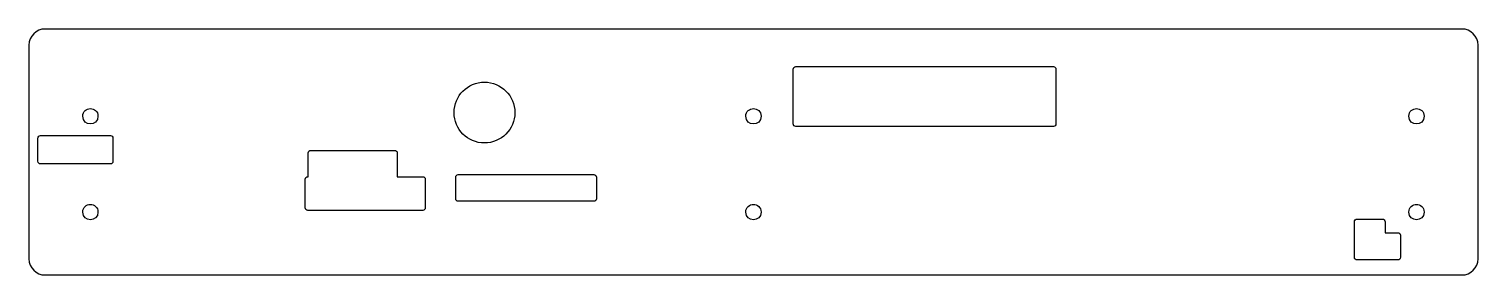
# Model space of a CAD drawing. Extents: x 52 to 337, y 20 to 68.
import ezdxf

# ---------------------------------------------------------------- set-up
doc = ezdxf.new("R2010")
doc.units = 0
doc.layers.add('Layer_1', color=7, linetype='CONTINUOUS')

msp = doc.modelspace()

# ---------------------------------------------------------------- linework, layer by layer
at = {"layer": 'Layer_1', "color": 1}
for p, q in [((333.643097, 68.424778), (55.513111, 68.424778)), ((52.338111, 65.249778), (52.338111, 23.339778)), ((336.818097, 23.339778), (336.818097, 65.249778)), ((202.376704, 49.808584), (202.376704, 60.529721)), ((202.884924, 61.037941), (253.446799, 61.037941)), ((202.884924, 61.037941), (202.884924, 61.037941)), ((253.954469, 60.529721), (253.954469, 49.808584)), ((141.759562, 57.998541), (141.759562, 57.998541)), ((64.389001, 52.797933), (64.389001, 52.797933)), ((194.564, 52.797933), (194.564, 52.797933)), ((324.739, 52.797933), (324.739, 52.797933)), ((253.446799, 49.300364), (202.884924, 49.300364)), ((54.10255, 42.464191), (54.10255, 47.027702)), ((54.61077, 47.535372), (68.315086, 47.535372)), ((54.61077, 47.535372), (54.61077, 47.535372)), ((68.822756, 47.027702), (68.822756, 42.464191)), ((107.158124, 39.454557), (107.158124, 44.112877)), ((107.666344, 44.621097), (124.125081, 44.621097)), ((107.666344, 44.621097), (107.666344, 44.621097)), ((124.633301, 44.112877), (124.633301, 39.454557)), ((68.315086, 41.956522), (54.61077, 41.956522)), ((136.627195, 39.859148), (163.234906, 39.859148)), ((136.627195, 39.859148), (136.627195, 39.859148)), ((106.560056, 33.345439), (106.560056, 38.946887)), ((107.068276, 39.454557), (107.158124, 39.454557)), ((124.633301, 39.454557), (129.630068, 39.454557)), ((130.138289, 38.946887), (130.138289, 33.345439)), ((136.118975, 35.131375), (136.118975, 39.350927)), ((163.742576, 39.350927), (163.742576, 35.131375)), ((163.234906, 34.623705), (136.627195, 34.623705)), ((64.389001, 34.001933), (64.389001, 34.001933)), ((129.630068, 32.837769), (107.068276, 32.837769)), ((194.564, 34.001933), (194.564, 34.001933)), ((324.739, 34.001933), (324.739, 34.001933)), ((312.558574, 28.253862), (312.558574, 30.623535)), ((313.066797, 31.131758), (318.059703, 31.131758)), ((313.066797, 31.131758), (313.066797, 31.131758)), ((318.567373, 30.623535), (318.567373, 28.464978)), ((318.567373, 28.464978), (321.09745, 28.464978)), ((312.558574, 23.631923), (312.558574, 27.956758)), ((321.60512, 27.956758), (321.60512, 23.631923)), ((321.09745, 23.124253), (313.066797, 23.124253)), ((55.513111, 20.164778), (333.643097, 20.164778))]:
    msp.add_line(p, q, dxfattribs=at)
for points in [[(55.513111, 68.424778), (53.754161, 68.424778), (52.338111, 67.008728), (52.338111, 65.249778)], [(336.818097, 65.249778), (336.818097, 67.008728), (335.402047, 68.424778), (333.643097, 68.424778)], [(202.376704, 60.529721), (202.376704, 60.811153), (202.603492, 61.037941), (202.884924, 61.037941)], [(253.446799, 61.037941), (253.728231, 61.037941), (253.954469, 60.811153), (253.954469, 60.529721)], [(135.789899, 52.030534), (135.789899, 55.326796), (138.461928, 57.998541), (141.759562, 57.998541)], [(141.759562, 57.998541), (145.055847, 57.998541), (147.727568, 55.326796), (147.727568, 52.030534)], [(62.890056, 51.299178), (62.890056, 52.298236), (63.639528, 52.797933), (64.389001, 52.797933)], [(65.887945, 51.299178), (65.887945, 49.301059), (62.890056, 49.301059), (62.890056, 51.299178)], [(64.389001, 52.797933), (65.13847, 52.797933), (65.887945, 52.298236), (65.887945, 51.299178)], [(141.759562, 46.060871), (138.461925, 46.060871), (135.789899, 48.732877), (135.789899, 52.030534)], [(147.727568, 52.030534), (147.727568, 48.732877), (145.055847, 46.060871), (141.759562, 46.060871)], [(193.065056, 51.299178), (193.065056, 52.298236), (193.814528, 52.797933), (194.564, 52.797933)], [(196.062944, 51.299178), (196.062944, 49.301059), (193.065056, 49.301059), (193.065056, 51.299178)], [(194.564, 52.797933), (195.313469, 52.797933), (196.062944, 52.298236), (196.062944, 51.299178)], [(323.240056, 51.299178), (323.240056, 52.298236), (323.989528, 52.797933), (324.739, 52.797933)], [(326.237944, 51.299178), (326.237944, 49.301059), (323.240056, 49.301059), (323.240056, 51.299178)], [(324.739, 52.797933), (325.488469, 52.797933), (326.237944, 52.298236), (326.237944, 51.299178)], [(202.884924, 49.300364), (202.603492, 49.300364), (202.376704, 49.527152), (202.376704, 49.808584)], [(253.954469, 49.808584), (253.954469, 49.527152), (253.728231, 49.300364), (253.446799, 49.300364)], [(54.10255, 47.027702), (54.10255, 47.309134), (54.329338, 47.535372), (54.61077, 47.535372)], [(68.315086, 47.535372), (68.596518, 47.535372), (68.822756, 47.309134), (68.822756, 47.027702)], [(107.158124, 44.112877), (107.158124, 44.394309), (107.384912, 44.621097), (107.666344, 44.621097)], [(124.125081, 44.621097), (124.406513, 44.621097), (124.633301, 44.394309), (124.633301, 44.112877)], [(54.61077, 41.956522), (54.329338, 41.956522), (54.10255, 42.182759), (54.10255, 42.464191)], [(68.822756, 42.464191), (68.822756, 42.182759), (68.596518, 41.956522), (68.315086, 41.956522)], [(136.118975, 39.350927), (136.118975, 39.632359), (136.345763, 39.859148), (136.627195, 39.859148)], [(163.234906, 39.859148), (163.516344, 39.859148), (163.742576, 39.632359), (163.742576, 39.350927)], [(106.560056, 38.946887), (106.560056, 39.228319), (106.786844, 39.454557), (107.068276, 39.454557)], [(129.630068, 39.454557), (129.9115, 39.454557), (130.138289, 39.228319), (130.138289, 38.946887)], [(136.627195, 34.623705), (136.345763, 34.623705), (136.118975, 34.849943), (136.118975, 35.131375)], [(163.742576, 35.131375), (163.742576, 34.849943), (163.516341, 34.623705), (163.234906, 34.623705)], [(62.890056, 32.503178), (62.890056, 33.502236), (63.639528, 34.001933), (64.389001, 34.001933)], [(65.887945, 32.503178), (65.887945, 30.505059), (62.890056, 30.505059), (62.890056, 32.503178)], [(64.389001, 34.001933), (65.13847, 34.001933), (65.887945, 33.502236), (65.887945, 32.503178)], [(107.068276, 32.837769), (106.786844, 32.837769), (106.560056, 33.064007), (106.560056, 33.345439)], [(130.138289, 33.345439), (130.138289, 33.064007), (129.9115, 32.837769), (129.630068, 32.837769)], [(193.065056, 32.503178), (193.065056, 33.502236), (193.814528, 34.001933), (194.564, 34.001933)], [(196.062944, 32.503178), (196.062944, 30.505059), (193.065056, 30.505059), (193.065056, 32.503178)], [(194.564, 34.001933), (195.313469, 34.001933), (196.062944, 33.502236), (196.062944, 32.503178)], [(323.240056, 32.503178), (323.240056, 33.502236), (323.989528, 34.001933), (324.739, 34.001933)], [(326.237944, 32.503178), (326.237944, 30.505059), (323.240056, 30.505059), (323.240056, 32.503178)], [(324.739, 34.001933), (325.488469, 34.001933), (326.237944, 33.502236), (326.237944, 32.503178)], [(312.558574, 30.623535), (312.558574, 30.90497), (312.785365, 31.131758), (313.066797, 31.131758)], [(318.059703, 31.131758), (318.341135, 31.131758), (318.567373, 30.90497), (318.567373, 30.623535)], [(321.09745, 28.464978), (321.378882, 28.464978), (321.60512, 28.23819), (321.60512, 27.956758)], [(312.582817, 28.105585), (312.568536, 28.152635), (312.558574, 28.202015), (312.558574, 28.253862)], [(312.558574, 27.956758), (312.558574, 28.008789), (312.568423, 28.058389), (312.582817, 28.105585)], [(52.338111, 23.339778), (52.338111, 21.580828), (53.754161, 20.164778), (55.513111, 20.164778)], [(313.066797, 23.124253), (312.785365, 23.124253), (312.558574, 23.350491), (312.558574, 23.631923)], [(321.60512, 23.631923), (321.60512, 23.350491), (321.378882, 23.124253), (321.09745, 23.124253)], [(333.643097, 20.164778), (335.402047, 20.164778), (336.818097, 21.580828), (336.818097, 23.339778)]]:
    msp.add_open_spline(points, degree=3, dxfattribs=at)

doc.saveas('drawing.dxf')
